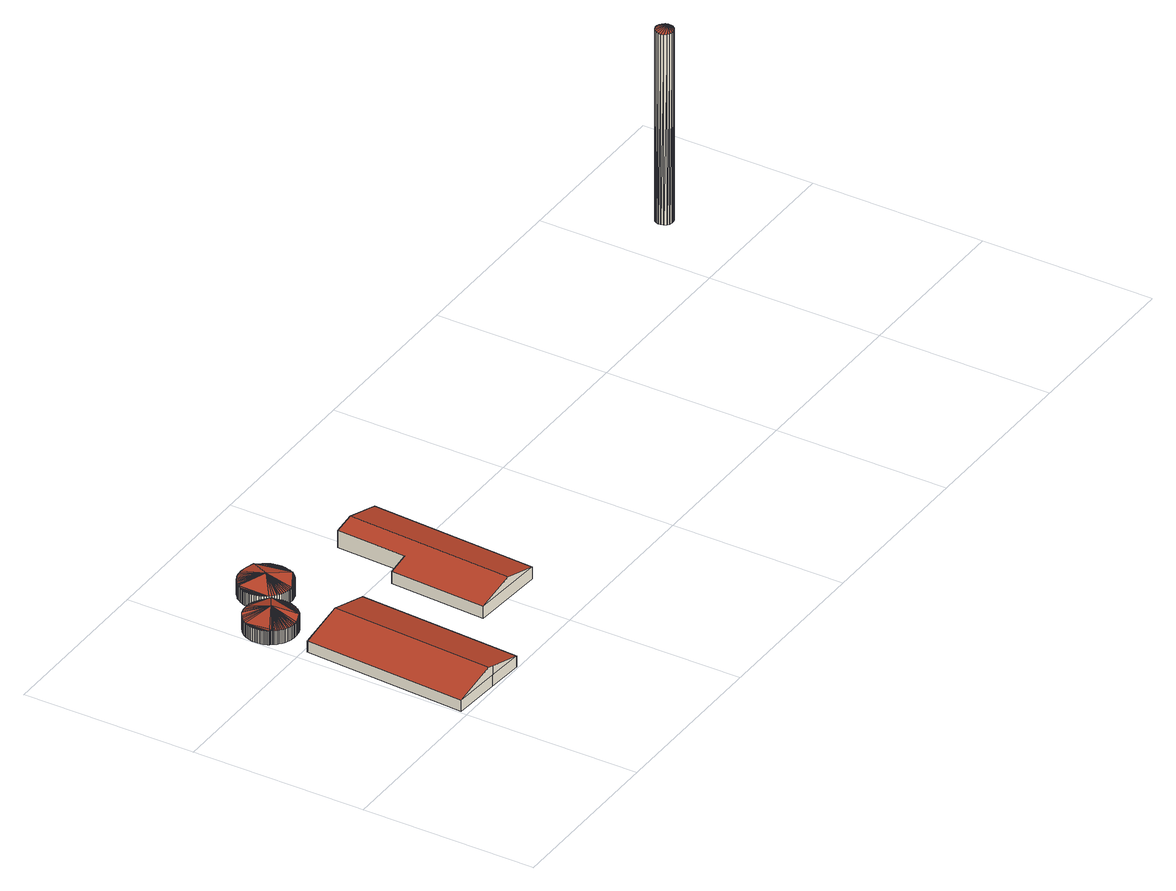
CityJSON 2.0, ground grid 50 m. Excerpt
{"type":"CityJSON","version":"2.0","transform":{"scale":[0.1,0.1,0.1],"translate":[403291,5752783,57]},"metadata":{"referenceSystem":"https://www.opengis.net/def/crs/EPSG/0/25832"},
"CityObjects":{
"building1":{"type":"Building","attributes":{"Gemeindeschluessel":"05515000","Geometrietyp2DReferenz":"3000","function":"31001_2700","roofType":"3100","measuredHeight":6.63},"geometry":[{"type":"Solid","lod":"2","boundaries":[[[[0,1,2,3]],[[4,5,1,0]],[[6,7,5,4]],[[8,9,7,6]],[[3,2,9,8]],[[10,11,3,8]],[[11,10,12,4,0]],[[12,10,8,6]],[[12,6,4]],[[11,0,3]],[[1,5,7,9,2]]]],"semantics":{"surfaces":[{"type":"WallSurface"},{"type":"RoofSurface"},{"type":"GroundSurface"}],"values":[[0,0,0,0,0,1,1,0,0,0,2]]}}]},
"building2":{"type":"Building","attributes":{"Gemeindeschluessel":"05515000","Geometrietyp2DReferenz":"3000","function":"51003_1201","roofType":"5000","measuredHeight":6.75},"geometry":[{"type":"Solid","lod":"2","boundaries":[[[[13,14,15,16]],[[17,18,14,13]],[[19,20,18,17]],[[21,22,20,19]],[[23,24,22,21]],[[25,26,24,23]],[[27,28,26,25]],[[29,30,28,27]],[[31,32,30,29]],[[33,34,32,31]],[[35,36,34,33]],[[37,38,36,35]],[[39,40,38,37]],[[41,42,40,39]],[[43,44,42,41]],[[45,46,44,43]],[[47,48,46,45]],[[49,50,48,47]],[[51,52,50,49]],[[53,54,52,51]],[[55,56,54,53]],[[57,58,56,55]],[[59,60,58,57]],[[61,62,60,59]],[[63,64,62,61]],[[65,66,64,63]],[[67,68,66,65]],[[69,70,68,67]],[[71,72,70,69]],[[73,74,72,71]],[[75,76,74,73]],[[77,78,76,75]],[[79,80,78,77]],[[81,82,80,79]],[[83,84,82,81]],[[85,86,84,83]],[[87,88,86,85]],[[89,90,88,87]],[[91,92,90,89]],[[93,94,92,91]],[[95,96,94,93]],[[97,98,96,95]],[[99,100,98,97]],[[101,102,100,99]],[[103,104,102,101]],[[105,106,104,103]],[[107,108,106,105]],[[109,110,108,107]],[[111,112,110,109]],[[113,114,112,111]],[[115,116,114,113]],[[117,118,116,115]],[[119,120,118,117]],[[121,122,120,119]],[[123,124,122,121]],[[125,126,124,123]],[[127,128,126,125]],[[129,130,128,127]],[[131,132,130,129]],[[133,134,132,131]],[[135,136,134,133]],[[137,138,136,135]],[[139,140,138,137]],[[141,142,140,139]],[[143,144,142,141]],[[145,146,144,143]],[[147,148,146,145]],[[149,150,148,147]],[[151,152,150,149]],[[153,154,152,151]],[[155,156,154,153]],[[157,158,156,155]],[[159,160,158,157]],[[161,162,160,159]],[[163,164,162,161]],[[165,166,164,163]],[[167,168,166,165]],[[169,170,168,167]],[[171,172,170,169]],[[173,174,172,171]],[[175,176,174,173]],[[177,178,176,175]],[[179,180,178,177]],[[181,182,180,179]],[[183,184,182,181]],[[16,15,184,183]],[[119,117,115]],[[119,115,113]],[[121,119,113]],[[121,113,111]],[[123,121,111]],[[123,111,109]],[[125,123,109]],[[125,109,107]],[[125,107,105]],[[127,125,105]],[[127,105,103]],[[129,127,103]],[[129,103,101]],[[129,101,185]],[[131,129,185]],[[133,131,185]],[[135,133,185]],[[137,135,185]],[[139,137,185]],[[141,139,185]],[[186,141,185]],[[185,187,186]],[[145,143,186]],[[147,145,186]],[[149,147,186]],[[151,149,186]],[[151,186,187]],[[153,151,187]],[[155,153,187]],[[157,155,187]],[[159,157,187]],[[161,159,187]],[[163,161,187]],[[165,163,187]],[[167,165,187]],[[169,167,187]],[[171,169,187]],[[173,171,187]],[[175,173,187]],[[177,175,187]],[[179,177,187]],[[181,179,187]],[[183,181,187]],[[187,188,183]],[[187,189,55]],[[187,55,53]],[[187,53,51]],[[187,51,49]],[[187,49,47]],[[187,47,45]],[[188,187,45]],[[16,188,45]],[[13,16,45]],[[13,45,43]],[[17,13,43]],[[19,17,43]],[[19,43,41]],[[21,19,41]],[[23,21,41]],[[23,41,39]],[[25,23,39]],[[25,39,37]],[[27,25,37]],[[27,37,35]],[[29,27,35]],[[29,35,33]],[[33,31,29]],[[185,99,97]],[[185,97,95]],[[185,95,93]],[[185,93,91]],[[185,91,89]],[[185,89,87]],[[185,87,85]],[[185,85,83]],[[185,83,81]],[[185,81,79]],[[185,79,77]],[[185,77,75]],[[185,75,73]],[[185,73,71]],[[185,71,69]],[[187,185,69]],[[187,69,67]],[[187,67,65]],[[187,65,63]],[[187,63,61]],[[187,61,59]],[[187,59,57]],[[57,189,187]],[[99,185,101]],[[183,188,16]],[[55,189,57]],[[141,186,143]],[[14,18,20,22,24,26,28,30,32,34,36,38,40,42,44,46,48,50,52,54,56,58,60,62,64,66,68,70,72,74,76,78,80,82,84,86,88,90,92,94,96,98,100,102,104,106,108,110,112,114,116,118,120,122,124,126,128,130,132,134,136,138,140,142,144,146,148,150,152,154,156,158,160,162,164,166,168,170,172,174,176,178,180,182,184,15]]]],"semantics":{"surfaces":[{"type":"WallSurface"},{"type":"RoofSurface"},{"type":"GroundSurface"}],"values":[[0,0,0,0,0,0,0,0,0,0,0,0,0,0,0,0,0,0,0,0,0,0,0,0,0,0,0,0,0,0,0,0,0,0,0,0,0,0,0,0,0,0,0,0,0,0,0,0,0,0,0,0,0,0,0,0,0,0,0,0,0,0,0,0,0,0,0,0,0,0,0,0,0,0,0,0,0,0,0,0,0,0,0,0,0,0,1,1,1,1,1,1,1,1,1,1,1,1,1,1,1,1,1,1,1,1,1,1,1,1,1,1,1,1,1,1,1,1,1,1,1,1,1,1,1,1,1,1,1,1,1,1,1,1,1,1,1,1,1,1,1,1,1,1,1,1,1,1,1,1,1,1,1,1,1,1,1,1,1,1,1,1,1,1,1,1,1,1,1,1,1,1,1,1,1,1,0,0,0,0,2]]}}]},
"building3":{"type":"Building","attributes":{"Gemeindeschluessel":"05515000","Geometrietyp2DReferenz":"3000","function":"51003_1201","roofType":"5000","measuredHeight":6.28},"geometry":[{"type":"Solid","lod":"2","boundaries":[[[[190,191,192,193]],[[194,195,191,190]],[[196,197,195,194]],[[198,199,197,196]],[[200,201,199,198]],[[202,203,201,200]],[[204,205,203,202]],[[206,207,205,204]],[[208,209,207,206]],[[210,211,209,208]],[[212,213,211,210]],[[214,215,213,212]],[[216,217,215,214]],[[218,219,217,216]],[[220,221,219,218]],[[222,223,221,220]],[[224,225,223,222]],[[226,227,225,224]],[[228,229,227,226]],[[230,231,229,228]],[[232,233,231,230]],[[234,235,233,232]],[[236,237,235,234]],[[238,239,237,236]],[[240,241,239,238]],[[242,243,241,240]],[[244,245,243,242]],[[246,247,245,244]],[[248,249,247,246]],[[250,251,249,248]],[[252,253,251,250]],[[254,255,253,252]],[[256,257,255,254]],[[258,259,257,256]],[[260,261,259,258]],[[262,263,261,260]],[[264,265,263,262]],[[266,267,265,264]],[[268,269,267,266]],[[270,271,269,268]],[[272,273,271,270]],[[274,275,273,272]],[[276,277,275,274]],[[278,279,277,276]],[[280,281,279,278]],[[282,283,281,280]],[[284,285,283,282]],[[286,287,285,284]],[[288,289,287,286]],[[290,291,289,288]],[[292,293,291,290]],[[294,295,293,292]],[[296,297,295,294]],[[298,299,297,296]],[[300,301,299,298]],[[302,303,301,300]],[[304,305,303,302]],[[306,307,305,304]],[[308,309,307,306]],[[310,311,309,308]],[[312,313,311,310]],[[314,315,313,312]],[[316,317,315,314]],[[318,319,317,316]],[[320,321,319,318]],[[322,323,321,320]],[[324,325,323,322]],[[326,327,325,324]],[[328,329,327,326]],[[330,331,329,328]],[[332,333,331,330]],[[334,335,333,332]],[[336,337,335,334]],[[338,339,337,336]],[[340,341,339,338]],[[342,343,341,340]],[[344,345,343,342]],[[346,347,345,344]],[[348,349,347,346]],[[350,351,349,348]],[[352,353,351,350]],[[354,355,353,352]],[[356,357,355,354]],[[358,359,357,356]],[[360,361,359,358]],[[362,363,361,360]],[[193,192,363,362]],[[270,268,364]],[[272,270,364]],[[274,272,364]],[[276,274,364]],[[278,276,364]],[[280,278,364]],[[282,280,364]],[[284,282,364]],[[286,284,364]],[[288,286,364]],[[290,288,364]],[[292,290,364]],[[294,292,364]],[[296,294,364]],[[298,296,364]],[[298,364,365]],[[300,298,365]],[[302,300,365]],[[304,302,365]],[[306,304,365]],[[308,306,365]],[[310,308,365]],[[312,310,365]],[[312,365,366]],[[366,365,314]],[[316,314,365]],[[318,316,365]],[[320,318,365]],[[365,367,320]],[[320,367,322]],[[367,352,322]],[[322,352,350]],[[324,322,350]],[[324,350,348]],[[326,324,348]],[[326,348,346]],[[326,346,344]],[[328,326,344]],[[328,344,342]],[[330,328,342]],[[330,342,340]],[[332,330,340]],[[332,340,338]],[[334,332,338]],[[338,336,334]],[[226,224,368]],[[224,222,368]],[[222,220,368]],[[220,218,368]],[[218,216,368]],[[216,214,368]],[[214,365,368]],[[365,214,212]],[[365,212,210]],[[365,210,208]],[[365,208,206]],[[365,206,204]],[[365,204,202]],[[365,202,200]],[[365,200,198]],[[365,198,196]],[[365,196,194]],[[365,194,190]],[[365,190,193]],[[365,193,362]],[[365,362,360]],[[365,360,358]],[[365,358,356]],[[365,356,354]],[[367,365,354]],[[252,250,248]],[[252,248,246]],[[254,252,246]],[[254,246,244]],[[256,254,244]],[[256,244,242]],[[258,256,242]],[[260,258,242]],[[260,242,240]],[[262,260,240]],[[262,240,238]],[[264,262,238]],[[266,264,238]],[[266,238,236]],[[364,266,236]],[[364,236,234]],[[364,234,232]],[[364,232,230]],[[364,230,228]],[[368,364,228]],[[365,364,368]],[[364,268,266]],[[366,314,312]],[[367,354,352]],[[368,228,226]],[[191,195,197,199,201,203,205,207,209,211,213,215,217,219,221,223,225,227,229,231,233,235,237,239,241,243,245,247,249,251,253,255,257,259,261,263,265,267,269,271,273,275,277,279,281,283,285,287,289,291,293,295,297,299,301,303,305,307,309,311,313,315,317,319,321,323,325,327,329,331,333,335,337,339,341,343,345,347,349,351,353,355,357,359,361,363,192]]]],"semantics":{"surfaces":[{"type":"WallSurface"},{"type":"RoofSurface"},{"type":"GroundSurface"}],"values":[[0,0,0,0,0,0,0,0,0,0,0,0,0,0,0,0,0,0,0,0,0,0,0,0,0,0,0,0,0,0,0,0,0,0,0,0,0,0,0,0,0,0,0,0,0,0,0,0,0,0,0,0,0,0,0,0,0,0,0,0,0,0,0,0,0,0,0,0,0,0,0,0,0,0,0,0,0,0,0,0,0,0,0,0,0,0,0,1,1,1,1,1,1,1,1,1,1,1,1,1,1,1,1,1,1,1,1,1,1,1,1,1,1,1,1,1,1,1,1,1,1,1,1,1,1,1,1,1,1,1,1,1,1,1,1,1,1,1,1,1,1,1,1,1,1,1,1,1,1,1,1,1,1,1,1,1,1,1,1,1,1,1,1,1,1,1,1,1,1,1,1,1,1,1,1,1,1,1,0,0,0,0,2]]}}]},
"building4":{"type":"Building","attributes":{"Gemeindeschluessel":"05515000","Geometrietyp2DReferenz":"3000","function":"31001_2700","roofType":"5000","measuredHeight":6.51},"geometry":[{"type":"Solid","lod":"2","boundaries":[[[[369,370,371,372]],[[373,374,370,369]],[[375,376,374,373]],[[377,378,376,375]],[[379,380,378,377]],[[372,371,380,379]],[[377,381,382,379]],[[381,375,373,369,372,382]],[[375,381,377]],[[379,382,372]],[[370,374,376,378,380,371]]]],"semantics":{"surfaces":[{"type":"WallSurface"},{"type":"RoofSurface"},{"type":"GroundSurface"}],"values":[[0,0,0,0,0,0,1,1,0,0,2]]}}]},
"building5":{"type":"Building","attributes":{"Geometrietyp2DReferenz":"1000","Gemeindeschluessel":"05515000","function":"51002_1251","roofType":"9999","measuredHeight":57.73},"geometry":[{"type":"Solid","lod":"2","boundaries":[[[[383,384,385]],[[384,386,385]],[[387,388,383]],[[388,384,383]],[[389,390,387]],[[390,388,387]],[[391,392,389]],[[392,390,389]],[[393,394,391]],[[394,392,391]],[[395,396,393]],[[396,394,393]],[[397,398,395]],[[398,396,395]],[[399,400,397]],[[400,398,397]],[[401,402,399]],[[402,400,399]],[[403,404,401]],[[404,402,401]],[[405,406,403]],[[406,404,403]],[[407,408,405]],[[408,406,405]],[[409,410,407]],[[410,408,407]],[[411,412,409]],[[412,410,409]],[[413,414,411]],[[414,412,411]],[[415,416,417]],[[417,416,413]],[[416,414,413]],[[418,415,417]],[[419,420,418]],[[420,415,418]],[[421,422,419]],[[422,420,419]],[[385,386,421]],[[386,422,421]],[[386,384,422]],[[384,388,422]],[[388,390,422]],[[390,392,422]],[[392,394,422]],[[394,396,422]],[[396,398,422]],[[398,400,422]],[[400,402,422]],[[402,404,422]],[[404,406,422]],[[406,408,422]],[[408,410,422]],[[416,415,422]],[[410,412,422]],[[412,414,422]],[[414,416,422]],[[415,420,422]],[[383,385,387]],[[385,421,387]],[[421,419,387]],[[419,418,387]],[[418,417,387]],[[417,413,387]],[[413,411,387]],[[411,409,387]],[[409,407,387]],[[407,405,387]],[[405,403,387]],[[403,401,387]],[[401,399,387]],[[399,397,387]],[[397,395,387]],[[395,393,387]],[[393,391,387]],[[391,389,387]]]],"semantics":{"surfaces":[{"type":"WallSurface"},{"type":"GroundSurface"},{"type":"RoofSurface"}],"values":[[0,0,0,0,0,0,0,0,0,0,0,0,0,0,0,0,0,0,0,0,0,0,0,0,0,0,0,0,0,0,0,0,0,0,0,0,0,0,0,0,1,1,1,1,1,1,1,1,1,1,1,1,1,1,1,1,1,1,2,2,2,2,2,2,2,2,2,2,2,2,2,2,2,2,2,2]]}}]}
},
"vertices":[
[280,476,43],[280,476,10],[36,490,10],[36,490,43],[252,6,43],[252,6,10],[147,13,43],[147,13,10],[8,21,43],[8,21,10],[130,14,76],[158,483,76],[147,13,71],
[13,589,52],[13,589,11],[14,587,11],[14,587,52],[11,592,52],[11,592,11],[10,596,52],[10,596,11],[9,600,52],[9,600,11],[7,603,52],[7,603,11],[6,608,52],[6,608,11],[5,612,52],[5,612,11],[5,617,52],[5,617,11],[5,622,52],[5,622,11],[5,627,52],[5,627,11],[5,632,52],[5,632,11],[6,638,52],[6,638,11],[7,643,52],[7,643,11],[9,649,52],[9,649,11],[12,655,52],[12,655,11],[14,660,52],[14,660,11],[18,666,52],[18,666,11],[22,671,52],[22,671,11],[27,676,52],[27,676,11],[32,680,52],[32,680,11],[37,684,52],[37,684,11],[43,688,52],[43,688,11],[49,691,52],[49,691,11],[56,693,52],[56,693,11],[62,695,52],[62,695,11],[69,696,52],[69,696,11],[75,696,52],[75,696,11],[81,696,52],[81,696,11],[88,696,52],[88,696,11],[94,695,52],[94,695,11],[99,693,52],[99,693,11],[104,691,52],[104,691,11],[109,689,52],[109,689,11],[114,687,52],[114,687,11],[118,684,52],[118,684,11],[122,681,52],[122,681,11],[126,678,52],[126,678,11],[129,675,52],[129,675,11],[132,672,52],[132,672,11],[134,669,52],[134,669,11],[137,666,52],[137,666,11],[139,663,52],[139,663,11],[141,660,52],[141,660,11],[142,657,52],[142,657,11],[144,654,52],[144,654,11],[145,650,52],[145,650,11],[147,646,52],[147,646,11],[148,642,52],[148,642,11],[149,638,52],[149,638,11],[150,633,52],[150,633,11],[150,629,52],[150,629,11],[150,624,52],[150,624,11],[150,618,52],[150,618,11],[150,613,52],[150,613,11],[149,607,52],[149,607,11],[147,602,52],[147,602,11],[145,596,52],[145,596,11],[143,591,52],[143,591,11],[139,585,52],[139,585,11],[136,580,52],[136,580,11],[132,575,52],[132,575,11],[127,570,52],[127,570,11],[122,565,52],[122,565,11],[116,562,52],[116,562,11],[110,558,52],[110,558,11],[104,555,52],[104,555,11],[97,553,52],[97,553,11],[91,552,52],[91,552,11],[84,551,52],[84,551,11],[78,551,52],[78,551,11],[72,551,52],[72,551,11],[66,552,52],[66,552,11],[60,553,52],[60,553,11],[54,554,52],[54,554,11],[49,556,52],[49,556,11],[44,559,52],[44,559,11],[40,561,52],[40,561,11],[35,564,52],[35,564,11],[32,567,52],[32,567,11],[28,570,52],[28,570,11],[25,573,52],[25,573,11],[22,576,52],[22,576,11],[20,579,52],[20,579,11],[18,582,52],[18,582,11],[16,585,52],[16,585,11],[141,660,56],[114,561,56],[80,623,79],[14,587,59],[41,687,59],
[157,772,53],[157,772,12],[154,769,12],[154,769,53],[160,774,53],[160,774,12],[163,777,53],[163,777,12],[167,779,53],[167,779,12],[171,781,53],[171,781,12],[175,783,53],[175,783,12],[179,785,53],[179,785,12],[184,787,53],[184,787,12],[189,788,53],[189,788,12],[195,789,53],[195,789,12],[200,789,53],[200,789,12],[206,790,53],[206,790,12],[212,789,53],[212,789,12],[218,788,53],[218,788,12],[225,787,53],[225,787,12],[231,785,53],[231,785,12],[237,782,53],[237,782,12],[243,779,53],[243,779,12],[249,775,53],[249,775,12],[254,771,53],[254,771,12],[259,766,53],[259,766,12],[263,761,53],[263,761,12],[267,755,53],[267,755,12],[271,749,53],[271,749,12],[274,743,53],[274,743,12],[276,737,53],[276,737,12],[277,731,53],[277,731,12],[278,725,53],[278,725,12],[279,719,53],[279,719,12],[279,713,53],[279,713,12],[279,707,53],[279,707,12],[278,702,53],[278,702,12],[277,697,53],[277,697,12],[275,692,53],[275,692,12],[274,687,53],[274,687,12],[272,683,53],[272,683,12],[270,679,53],[270,679,12],[268,675,53],[268,675,12],[265,672,53],[265,672,12],[263,669,53],[263,669,12],[261,666,53],[261,666,12],[258,664,53],[258,664,12],[256,661,53],[256,661,12],[253,659,53],[253,659,12],[250,656,53],[250,656,12],[247,654,53],[247,654,12],[243,651,53],[243,651,12],[239,649,53],[239,649,12],[235,647,53],[235,647,12],[231,645,53],[231,645,12],[226,644,53],[226,644,12],[221,642,53],[221,642,12],[215,641,53],[215,641,12],[210,641,53],[210,641,12],[204,641,53],[204,641,12],[198,641,53],[198,641,12],[192,642,53],[192,642,12],[185,643,53],[185,643,12],[179,645,53],[179,645,12],[173,648,53],[173,648,12],[167,651,53],[167,651,12],[161,655,53],[161,655,12],[156,659,53],[156,659,12],[151,664,53],[151,664,12],[146,669,53],[146,669,12],[142,674,53],[142,674,12],[139,680,53],[139,680,12],[136,686,53],[136,686,12],[134,692,53],[134,692,12],[132,699,53],[132,699,12],[131,705,53],[131,705,12],[130,711,53],[130,711,12],[130,717,53],[130,717,12],[131,722,53],[131,722,12],[131,728,53],[131,728,12],[132,733,53],[132,733,12],[134,738,53],[134,738,12],[135,742,53],[135,742,12],[137,747,53],[137,747,12],[139,751,53],[139,751,12],[142,754,53],[142,754,12],[144,758,53],[144,758,12],[146,761,53],[146,761,12],[148,764,53],[148,764,12],[151,766,53],[151,766,12],[151,767,53],[151,767,12],[266,673,57],[205,714,75],[163,654,57],[143,757,58],[247,776,58],
[409,468,48],[409,468,12],[393,189,12],[393,189,48],[467,465,63],[467,465,12],[477,668,63],[477,668,12],[638,658,48],[638,658,12],[609,176,48],[609,176,12],[531,664,77],[502,183,77],
[2174,735,600],[2174,735,23],[2169,742,600],[2169,742,23],[2176,728,600],[2176,728,23],[2176,720,600],[2176,720,23],[2174,713,600],[2174,713,23],[2169,706,600],[2169,706,23],[2163,702,600],[2163,702,23],[2156,699,600],[2156,699,23],[2148,699,600],[2148,699,23],[2140,702,600],[2140,702,23],[2134,706,600],[2134,706,23],[2129,713,600],[2129,713,23],[2127,720,600],[2127,720,23],[2127,728,600],[2127,728,23],[2129,735,600],[2129,735,23],[2134,742,600],[2134,742,23],[2148,749,23],[2140,746,23],[2140,746,600],[2148,749,600],[2156,749,600],[2156,749,23],[2163,746,600],[2163,746,23]
]}
